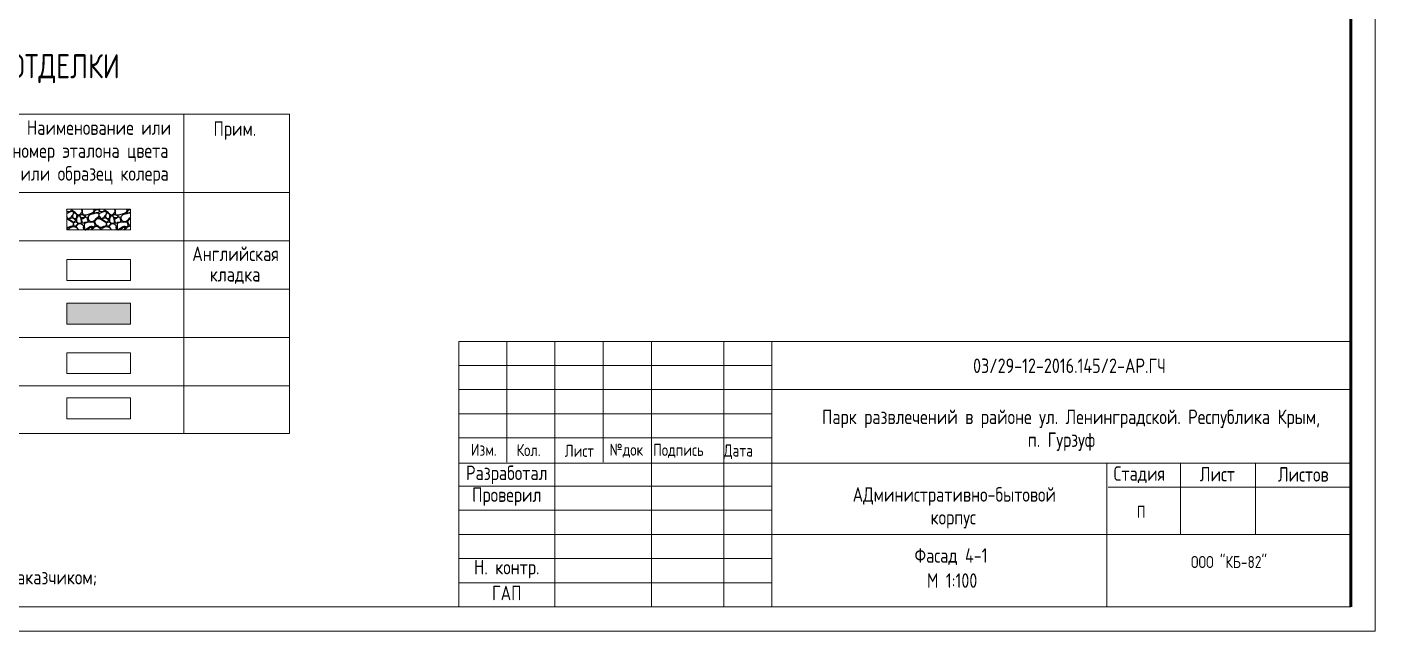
# Model space of a CAD drawing. Header units: feet. Extents: x -10410 to 374725, y -46422 to 88923.
# Drawn here: x 202018 to 229954, y -14942 to -2438 of the extents above; entities that cross this region are included whole.
import ezdxf

# ---------------------------------------------------------------- set-up
doc = ezdxf.new("R2010")
doc.units = ezdxf.units.FT
doc.header["$MEASUREMENT"] = 0
for name, color, linetype, lineweight in [('00_Ном._пера__120', 7, 'Continuous', 5), ('0_Ном._пера__120', 7, 'Continuous', 5), ('0_Ном._пера__241', 7, 'Continuous', 50), ('82323000_Ном._пера__120', 7, 'Continuous', 5), ('Интерьер - Мебель_Ном._пера__1', 7, 'Continuous', 20), ('Конструктив - Лестница_Ном._пера__120', 7, 'Continuous', 5), ('Конструктив - Перекрытия_Ном._пера__1', 7, 'Continuous', 20), ('Конструктив - Стены Несущие_Ном._пера__1', 7, 'Continuous', 20), ('Конструктив - Стены Несущие_Ном._пера__120', 7, 'Continuous', 5), ('Маркер - Оси_Ном._пера__1', 7, 'Continuous', 20), ('Маркер - Оси_Ном._пера__21', 7, 'Continuous', 40)]:
    doc.layers.add(name, color=color, linetype=linetype, lineweight=lineweight)
doc.layers.add('Конструктив - Стены Несущие_Ном._пера__82', color=7, linetype='Continuous', lineweight=25, true_color=0xaaaaaa)
doc.styles.add('СГЕНЕРИР_СТИЛЬ_2', font='CS_Gost2304.shx')

# ---------------------------------------------------------------- blocks, each defined once
blk = doc.blocks.new('*X2')
at = {"layer": 'Конструктив - Стены Несущие_Ном._пера__82', "linetype": 'Continuous'}
for p, q in [((202845, -6216), (202846, -6211)), ((202853, -6259), (202845, -6243)), ((202845, -6297), (202887, -6273)), ((202860, -6396), (202845, -6371)), ((202845, -6371), (202860, -6396)), ((202845, -6409), (202867, -6416)), ((202846, -6211), (202847, -6209)), ((202887, -6266), (202853, -6259)), ((202860, -6396), (202880, -6403)), ((202867, -6416), (202901, -6437)), ((202880, -6403), (202921, -6382)), ((202887, -6273), (202935, -6259)), ((202914, -6259), (202887, -6266)), ((202901, -6423), (202908, -6403)), ((202921, -6444), (202901, -6423)), ((202908, -6403), (202921, -6396)), ((202935, -6239), (202914, -6259)), ((202962, -6334), (202921, -6382)), ((202921, -6396), (202955, -6389)), ((202942, -6218), (202935, -6239)), ((202955, -6259), (202935, -6259)), ((202937, -6209), (202942, -6218)), ((202955, -6211), (202957, -6209)), ((202955, -6232), (202955, -6211)), ((202976, -6252), (202955, -6232)), ((202969, -6259), (202955, -6259)), ((202955, -6389), (202983, -6396)), ((202983, -6293), (202962, -6334)), ((202983, -6273), (202969, -6259)), ((202969, -6341), (202976, -6321)), ((202969, -6375), (202969, -6341)), ((202983, -6396), (202969, -6375)), ((203024, -6287), (202976, -6252)), ((202976, -6321), (202989, -6293)), ((202983, -6293), (202983, -6273)), ((202983, -6396), (203017, -6423)), ((203010, -6409), (202983, -6396)), ((202989, -6293), (203010, -6287)), ((203010, -6287), (203037, -6307)), ((203030, -6403), (203010, -6409)), ((203017, -6423), (203030, -6444)), ((203058, -6321), (203024, -6287)), ((203037, -6389), (203030, -6403)), ((203037, -6307), (203051, -6341)), ((203044, -6362), (203037, -6389)), ((203051, -6341), (203044, -6362)), ((203051, -6382), (203044, -6416)), ((203044, -6416), (203044, -6437)), ((203078, -6348), (203051, -6382)), ((203085, -6334), (203058, -6321)), ((203092, -6341), (203078, -6348)), ((203112, -6321), (203085, -6334)), ((203112, -6355), (203092, -6341)), ((203146, -6280), (203112, -6321)), ((203140, -6403), (203112, -6355)), ((203119, -6334), (203126, -6321)), ((203119, -6362), (203119, -6334)), ((203140, -6382), (203119, -6362)), ((203126, -6321), (203160, -6321)), ((203139, -6209), (203146, -6218)), ((203160, -6389), (203140, -6382)), ((203146, -6471), (203140, -6403)), ((203146, -6218), (203153, -6252)), ((203153, -6252), (203146, -6280)), ((203153, -6437), (203160, -6409)), ((203169, -6209), (203160, -6225)), ((203160, -6225), (203160, -6266)), ((203160, -6266), (203167, -6307)), ((203160, -6321), (203201, -6341)), ((203181, -6389), (203160, -6389)), ((203160, -6409), (203181, -6403)), ((203167, -6307), (203181, -6328)), ((203181, -6328), (203201, -6334)), ((203181, -6403), (203228, -6375)), ((203201, -6382), (203181, -6389)), ((203242, -6334), (203201, -6334)), ((203201, -6341), (203222, -6355)), ((203222, -6368), (203201, -6382)), ((203222, -6355), (203222, -6362)), ((203222, -6362), (203222, -6368)), ((203228, -6375), (203249, -6368)), ((203351, -6300), (203242, -6334)), ((203249, -6368), (203262, -6382)), ((203262, -6382), (203276, -6430)), ((203290, -6362), (203310, -6341)), ((203290, -6409), (203290, -6362)), ((203310, -6450), (203290, -6409)), ((203310, -6341), (203331, -6321)), ((203331, -6321), (203392, -6300)), ((203372, -6293), (203351, -6300)), ((203392, -6280), (203372, -6293)), ((203399, -6259), (203392, -6280)), ((203392, -6300), (203409, -6296)), ((203396, -6209), (203406, -6232)), ((203406, -6246), (203399, -6259)), ((203406, -6232), (203406, -6246)), ((203409, -6256), (203406, -6259)), ((203406, -6259), (203406, -6280)), ((203406, -6280), (203409, -6281)), ((203426, -6239), (203409, -6256)), ((203409, -6281), (203426, -6287)), ((203409, -6296), (203447, -6287)), ((203419, -6218), (203411, -6209)), ((203454, -6225), (203419, -6218)), ((203447, -6409), (203419, -6444)), ((203467, -6225), (203426, -6239)), ((203426, -6287), (203454, -6280)), ((203440, -6444), (203460, -6416)), ((203447, -6287), (203488, -6293)), ((203488, -6382), (203447, -6409)), ((203488, -6218), (203454, -6225)), ((203454, -6280), (203488, -6280)), ((203460, -6416), (203481, -6403)), ((203501, -6225), (203467, -6225)), ((203481, -6403), (203508, -6403)), ((203515, -6211), (203488, -6218)), ((203488, -6280), (203508, -6273)), ((203488, -6293), (203508, -6314)), ((203508, -6348), (203488, -6382)), ((203515, -6232), (203501, -6225)), ((203508, -6273), (203522, -6259)), ((203508, -6314), (203508, -6334)), ((203508, -6334), (203508, -6348)), ((203508, -6403), (203549, -6416)), ((203516, -6209), (203515, -6211)), ((203522, -6259), (203515, -6232)), ((203515, -6314), (203522, -6300)), ((203515, -6334), (203515, -6314)), ((203522, -6362), (203515, -6334)), ((203522, -6232), (203529, -6211)), ((203536, -6259), (203522, -6232)), ((203522, -6300), (203570, -6273)), ((203542, -6396), (203522, -6362)), ((203522, -6362), (203542, -6396)), ((203529, -6211), (203530, -6209)), ((203570, -6266), (203536, -6259)), ((203542, -6396), (203563, -6403)), ((203549, -6416), (203583, -6437)), ((203563, -6403), (203604, -6382)), ((203570, -6273), (203617, -6259)), ((203597, -6259), (203570, -6266)), ((203583, -6423), (203590, -6403)), ((203604, -6444), (203583, -6423)), ((203590, -6403), (203604, -6396)), ((203617, -6239), (203597, -6259)), ((203645, -6334), (203604, -6382)), ((203604, -6396), (203638, -6389)), ((203624, -6218), (203617, -6239)), ((203638, -6259), (203617, -6259)), ((203620, -6209), (203624, -6218)), ((203638, -6211), (203639, -6209)), ((203638, -6232), (203638, -6211)), ((203658, -6252), (203638, -6232)), ((203652, -6259), (203638, -6259)), ((203638, -6389), (203665, -6396)), ((203665, -6293), (203645, -6334)), ((203665, -6273), (203652, -6259)), ((203652, -6341), (203658, -6321)), ((203652, -6375), (203652, -6341)), ((203665, -6396), (203652, -6375)), ((203706, -6287), (203658, -6252)), ((203658, -6321), (203672, -6293)), ((203665, -6293), (203665, -6273)), ((203665, -6396), (203699, -6423)), ((203693, -6409), (203665, -6396)), ((203672, -6293), (203693, -6287)), ((203693, -6287), (203720, -6307)), ((203713, -6403), (203693, -6409)), ((203699, -6423), (203713, -6444)), ((203740, -6321), (203706, -6287)), ((203720, -6389), (203713, -6403)), ((203720, -6307), (203733, -6341)), ((203727, -6362), (203720, -6389)), ((203733, -6341), (203727, -6362)), ((203733, -6382), (203727, -6416)), ((203727, -6416), (203727, -6437)), ((203761, -6348), (203733, -6382)), ((203768, -6334), (203740, -6321)), ((203774, -6341), (203761, -6348)), ((203795, -6321), (203768, -6334)), ((203795, -6355), (203774, -6341)), ((203829, -6280), (203795, -6321)), ((203822, -6403), (203795, -6355)), ((203802, -6334), (203809, -6321)), ((203802, -6362), (203802, -6334)), ((203822, -6382), (203802, -6362)), ((203809, -6321), (203843, -6321)), ((203822, -6209), (203829, -6218)), ((203843, -6389), (203822, -6382)), ((203829, -6471), (203822, -6403)), ((203829, -6218), (203836, -6252)), ((203836, -6252), (203829, -6280)), ((203836, -6437), (203843, -6409)), ((203852, -6209), (203843, -6225)), ((203843, -6225), (203843, -6266)), ((203843, -6266), (203849, -6307)), ((203843, -6321), (203884, -6341)), ((203863, -6389), (203843, -6389)), ((203843, -6409), (203863, -6403)), ((203849, -6307), (203863, -6328)), ((203863, -6328), (203884, -6334)), ((203863, -6403), (203911, -6375)), ((203884, -6382), (203863, -6389)), ((203925, -6334), (203884, -6334)), ((203884, -6341), (203904, -6355)), ((203904, -6368), (203884, -6382)), ((203904, -6355), (203904, -6362)), ((203904, -6362), (203904, -6368)), ((203911, -6375), (203931, -6368)), ((204034, -6300), (203925, -6334)), ((203931, -6368), (203945, -6382)), ((203945, -6382), (203959, -6430)), ((203972, -6362), (203993, -6341)), ((203972, -6409), (203972, -6362)), ((203993, -6450), (203972, -6409)), ((203993, -6341), (204013, -6321)), ((204013, -6321), (204075, -6300)), ((204054, -6293), (204034, -6300)), ((204075, -6280), (204054, -6293)), ((204082, -6259), (204075, -6280)), ((204075, -6300), (204092, -6296)), ((204079, -6209), (204088, -6232)), ((204088, -6246), (204082, -6259)), ((204088, -6232), (204088, -6246)), ((204092, -6256), (204088, -6259)), ((204088, -6259), (204088, -6280)), ((204088, -6280), (204092, -6281)), ((204109, -6239), (204092, -6256)), ((204092, -6281), (204109, -6287)), ((204092, -6296), (204129, -6287)), ((204102, -6218), (204093, -6209)), ((204136, -6225), (204102, -6218)), ((204129, -6409), (204102, -6444)), ((204150, -6225), (204109, -6239)), ((204109, -6287), (204136, -6280)), ((204123, -6444), (204143, -6416)), ((204129, -6287), (204167, -6293)), ((204167, -6384), (204129, -6409)), ((204167, -6219), (204136, -6225)), ((204136, -6280), (204167, -6280)), ((204143, -6416), (204163, -6403)), ((204167, -6225), (204150, -6225)), ((204163, -6403), (204167, -6403)), ((202860, -6587), (202845, -6582)), ((202845, -6603), (202853, -6614)), ((202853, -6614), (202867, -6635)), ((202880, -6587), (202860, -6587)), ((202867, -6635), (202865, -6640)), ((202874, -6640), (202887, -6607)), ((202894, -6580), (202880, -6587)), ((202887, -6607), (202914, -6587)), ((202921, -6566), (202894, -6580)), ((202901, -6437), (202955, -6471)), ((202914, -6587), (202976, -6566)), ((202955, -6464), (202921, -6444)), ((202962, -6560), (202921, -6566)), ((202976, -6478), (202955, -6464)), ((202955, -6471), (202976, -6485)), ((202976, -6532), (202962, -6560)), ((202989, -6478), (202976, -6478)), ((202983, -6491), (202976, -6485)), ((202983, -6498), (202976, -6512)), ((202976, -6512), (202976, -6525)), ((202976, -6525), (202976, -6532)), ((202976, -6566), (203010, -6573)), ((202983, -6512), (202989, -6485)), ((202983, -6498), (202983, -6491)), ((202983, -6512), (202983, -6525)), ((202983, -6525), (202989, -6553)), ((203024, -6457), (202989, -6478)), ((202989, -6485), (203030, -6471)), ((202989, -6553), (203003, -6560)), ((203003, -6560), (203017, -6560)), ((203010, -6573), (203044, -6587)), ((203017, -6560), (203037, -6546)), ((203030, -6444), (203024, -6457)), ((203030, -6471), (203058, -6485)), ((203058, -6525), (203037, -6546)), ((203044, -6437), (203044, -6450)), ((203044, -6450), (203051, -6478)), ((203044, -6553), (203058, -6539)), ((203044, -6573), (203044, -6553)), ((203058, -6594), (203044, -6573)), ((203044, -6587), (203071, -6621)), ((203051, -6478), (203065, -6485)), ((203058, -6485), (203071, -6498)), ((203071, -6505), (203058, -6525)), ((203058, -6539), (203085, -6512)), ((203078, -6621), (203058, -6594)), ((203065, -6485), (203085, -6498)), ((203071, -6498), (203071, -6505)), ((203071, -6621), (203071, -6640)), ((203091, -6640), (203078, -6621)), ((203085, -6498), (203099, -6498)), ((203085, -6512), (203133, -6505)), ((203099, -6498), (203105, -6498)), ((203105, -6498), (203126, -6498)), ((203126, -6498), (203140, -6491)), ((203133, -6505), (203167, -6525)), ((203140, -6491), (203146, -6478)), ((203146, -6478), (203146, -6471)), ((203160, -6471), (203153, -6437)), ((203167, -6491), (203160, -6471)), ((203174, -6498), (203167, -6491)), ((203167, -6525), (203187, -6566)), ((203194, -6498), (203174, -6498)), ((203187, -6573), (203181, -6587)), ((203181, -6587), (203187, -6628)), ((203187, -6635), (203186, -6640)), ((203187, -6566), (203187, -6573)), ((203187, -6628), (203187, -6635)), ((203215, -6485), (203194, -6498)), ((203208, -6512), (203201, -6539)), ((203201, -6539), (203208, -6621)), ((203222, -6498), (203208, -6512)), ((203208, -6621), (203222, -6635)), ((203269, -6478), (203215, -6485)), ((203283, -6478), (203222, -6498)), ((203222, -6635), (203228, -6635)), ((203283, -6601), (203228, -6635)), ((203238, -6640), (203317, -6601)), ((203283, -6457), (203269, -6478)), ((203276, -6430), (203283, -6450)), ((203283, -6450), (203283, -6457)), ((203290, -6478), (203283, -6478)), ((203324, -6573), (203283, -6601)), ((203338, -6485), (203290, -6478)), ((203351, -6471), (203310, -6450)), ((203317, -6601), (203338, -6580)), ((203344, -6566), (203324, -6573)), ((203399, -6478), (203338, -6485)), ((203338, -6580), (203358, -6580)), ((203372, -6566), (203344, -6566)), ((203351, -6628), (203344, -6640)), ((203385, -6471), (203351, -6471)), ((203372, -6594), (203351, -6628)), ((203358, -6580), (203372, -6587)), ((203359, -6640), (203365, -6621)), ((203365, -6621), (203406, -6587)), ((203392, -6573), (203372, -6566)), ((203372, -6587), (203372, -6594)), ((203409, -6452), (203385, -6471)), ((203392, -6573), (203409, -6568)), ((203409, -6485), (203399, -6478)), ((203406, -6587), (203409, -6585)), ((203419, -6444), (203409, -6452)), ((203419, -6491), (203409, -6485)), ((203409, -6568), (203413, -6566)), ((203409, -6585), (203440, -6566)), ((203413, -6566), (203426, -6560)), ((203433, -6532), (203419, -6491)), ((203426, -6471), (203440, -6444)), ((203440, -6512), (203426, -6471)), ((203426, -6560), (203433, -6539)), ((203433, -6539), (203433, -6532)), ((203460, -6539), (203440, -6512)), ((203440, -6566), (203460, -6560)), ((203481, -6553), (203460, -6539)), ((203460, -6560), (203488, -6566)), ((203501, -6560), (203481, -6553)), ((203488, -6566), (203515, -6587)), ((203522, -6580), (203501, -6560)), ((203515, -6587), (203536, -6614)), ((203542, -6587), (203522, -6580)), ((203536, -6614), (203549, -6635)), ((203563, -6587), (203542, -6587)), ((203549, -6635), (203547, -6640)), ((203557, -6640), (203570, -6607)), ((203576, -6580), (203563, -6587)), ((203570, -6607), (203597, -6587)), ((203604, -6566), (203576, -6580)), ((203583, -6437), (203638, -6471)), ((203597, -6587), (203658, -6566)), ((203638, -6464), (203604, -6444)), ((203645, -6560), (203604, -6566)), ((203658, -6478), (203638, -6464)), ((203638, -6471), (203658, -6485)), ((203658, -6532), (203645, -6560)), ((203672, -6478), (203658, -6478)), ((203665, -6491), (203658, -6485)), ((203665, -6498), (203658, -6512)), ((203658, -6512), (203658, -6525)), ((203658, -6525), (203658, -6532)), ((203658, -6566), (203693, -6573)), ((203665, -6512), (203672, -6485)), ((203665, -6498), (203665, -6491)), ((203665, -6512), (203665, -6525)), ((203665, -6525), (203672, -6553)), ((203706, -6457), (203672, -6478)), ((203672, -6485), (203713, -6471)), ((203672, -6553), (203686, -6560)), ((203686, -6560), (203699, -6560)), ((203693, -6573), (203727, -6587)), ((203699, -6560), (203720, -6546)), ((203713, -6444), (203706, -6457)), ((203713, -6471), (203740, -6485)), ((203740, -6525), (203720, -6546)), ((203727, -6437), (203727, -6450)), ((203727, -6450), (203733, -6478)), ((203727, -6553), (203740, -6539)), ((203727, -6573), (203727, -6553)), ((203740, -6594), (203727, -6573)), ((203727, -6587), (203754, -6621)), ((203733, -6478), (203747, -6485)), ((203740, -6485), (203754, -6498)), ((203754, -6505), (203740, -6525)), ((203740, -6539), (203768, -6512)), ((203761, -6621), (203740, -6594)), ((203747, -6485), (203768, -6498)), ((203754, -6498), (203754, -6505)), ((203754, -6621), (203754, -6640)), ((203773, -6640), (203761, -6621)), ((203768, -6498), (203781, -6498)), ((203768, -6512), (203815, -6505)), ((203781, -6498), (203788, -6498)), ((203788, -6498), (203809, -6498)), ((203809, -6498), (203822, -6491)), ((203815, -6505), (203849, -6525)), ((203822, -6491), (203829, -6478)), ((203829, -6478), (203829, -6471)), ((203843, -6471), (203836, -6437)), ((203849, -6491), (203843, -6471)), ((203856, -6498), (203849, -6491)), ((203849, -6525), (203870, -6566)), ((203877, -6498), (203856, -6498)), ((203870, -6573), (203863, -6587)), ((203863, -6587), (203870, -6628)), ((203870, -6635), (203868, -6640)), ((203870, -6566), (203870, -6573)), ((203870, -6628), (203870, -6635)), ((203897, -6485), (203877, -6498)), ((203890, -6512), (203884, -6539)), ((203884, -6539), (203890, -6621)), ((203904, -6498), (203890, -6512)), ((203890, -6621), (203904, -6635)), ((203952, -6478), (203897, -6485)), ((203966, -6478), (203904, -6498)), ((203904, -6635), (203911, -6635)), ((203966, -6601), (203911, -6635)), ((203921, -6640), (204000, -6601)), ((203966, -6457), (203952, -6478)), ((203959, -6430), (203966, -6450)), ((203966, -6450), (203966, -6457)), ((203972, -6478), (203966, -6478)), ((204006, -6573), (203966, -6601)), ((204020, -6485), (203972, -6478)), ((204034, -6471), (203993, -6450)), ((204000, -6601), (204020, -6580)), ((204027, -6566), (204006, -6573)), ((204082, -6478), (204020, -6485)), ((204020, -6580), (204041, -6580)), ((204034, -6628), (204026, -6640)), ((204054, -6566), (204027, -6566)), ((204068, -6471), (204034, -6471)), ((204054, -6594), (204034, -6628)), ((204041, -6580), (204054, -6587)), ((204041, -6640), (204047, -6621)), ((204047, -6621), (204088, -6587)), ((204075, -6573), (204054, -6566)), ((204054, -6587), (204054, -6594)), ((204092, -6452), (204068, -6471)), ((204075, -6573), (204092, -6568)), ((204092, -6485), (204082, -6478)), ((204088, -6587), (204092, -6585)), ((204102, -6444), (204092, -6452)), ((204102, -6491), (204092, -6485)), ((204092, -6568), (204095, -6566)), ((204092, -6585), (204123, -6566)), ((204095, -6566), (204109, -6560)), ((204116, -6532), (204102, -6491)), ((204109, -6471), (204123, -6444)), ((204123, -6512), (204109, -6471)), ((204109, -6560), (204116, -6539)), ((204116, -6539), (204116, -6532)), ((204143, -6539), (204123, -6512)), ((204123, -6566), (204143, -6560)), ((204163, -6553), (204143, -6539)), ((204143, -6560), (204167, -6566)), ((204167, -6554), (204163, -6553))]:
    blk.add_line(p, q, dxfattribs=at)
blk = doc.blocks.new('Штриховка_1', base_point=(0, 0))
at = {"layer": 'Конструктив - Стены Несущие_Ном._пера__82', "linetype": 'Continuous'}
blk.add_blockref('*X2', (0, 0), dxfattribs=at)

msp = doc.modelspace()

# ---------------------------------------------------------------- hatches: boundary and pattern name
at = {"layer": 'Конструктив - Стены Несущие_Ном._пера__120', "linetype": 'Continuous', "lineweight": 0, "true_color": 0x000000}
msp.add_hatch(color=18, dxfattribs=at).paths.add_polyline_path([(202844.61253, -8156.02099), (204167.04594, -8156.02099), (204167.04594, -8586.58071), (202844.61253, -8586.58071)])

# ---------------------------------------------------------------- linework, layer by layer
at = {"layer": '00_Ном._пера__120', "linetype": 'Continuous'}
for p, q in [((217456.52341, -9445.36126), (210960.94734, -9445.36126)), ((217456.52341, -9945.02096), (210960.94734, -9945.02096)), ((217456.52341, -10444.68065), (210960.94734, -10444.68065)), ((217456.52341, -11943.65975), (210960.94734, -11943.65975)), ((217456.52341, -12443.31945), (210960.94734, -12443.31945)), ((217456.52341, -12942.97915), (210960.94734, -12942.97915)), ((217456.52341, -13442.63884), (210960.94734, -13442.63884)), ((217456.52341, -13942.29854), (210960.94734, -13942.29854))]:
    msp.add_line(p, q, dxfattribs=at)
at = {"layer": '0_Ном._пера__120', "linetype": 'Continuous'}
for p, q in [((192039.36472, -4242.05591), (207456.93203, -4242.05591)), ((205267.37912, -10849.96327), (205267.37912, -4242.05591)), ((207456.93203, -10849.96327), (207456.93203, -4242.05591)), ((192039.36472, -5863.74111), (207456.93203, -5863.74111)), ((192039.36472, -6863.74111), (207456.93203, -6863.74111)), ((192039.36472, -7863.74111), (207456.93203, -7863.74111)), ((192039.36472, -8863.74111), (207456.93203, -8863.74111)), ((211960.26673, -11444.00005), (211960.26673, -8945.70156)), ((212959.58613, -14441.95824), (212959.58613, -8945.70156)), ((213958.90553, -11444.00005), (213958.90553, -8945.70156)), ((214958.22492, -14441.95824), (214958.22492, -8945.70156)), ((216457.20402, -14441.95824), (216457.20402, -8945.70156)), ((217456.52341, -14441.95824), (217456.52341, -8945.70156)), ((192039.36472, -9863.74111), (207456.93203, -9863.74111)), ((217456.52341, -9945.02096), (229437.94531, -9945.02096)), ((192039.36472, -10849.96327), (207456.93203, -10849.96327)), ((217456.52341, -10944.34035), (210960.94734, -10944.34035)), ((210966.24619, -11464.85645), (229453.65502, -11464.85645)), ((224399.06483, -11464.85645), (224399.06483, -14441.95824)), ((225923.97882, -12942.97915), (225923.97882, -11464.85645)), ((227477.00003, -12942.97915), (227477.00003, -11464.85645)), ((224424.99972, -11964.51615), (229453.65502, -11964.51615)), ((217456.52341, -12942.97915), (229453.65502, -12942.97915))]:
    msp.add_line(p, q, dxfattribs=at)
at = {"layer": '0_Ном._пера__120', "linetype": 'Continuous', "flags": 128}
for points in [[(229453.65502, -8945.70156), (210966.24619, -8945.70156)], [(210966.24619, -8945.70156), (210966.24619, -14441.95824)], [(229453.65502, -8945.70156), (210966.24619, -8945.70156)], [(210966.24619, -8945.70156), (210966.24619, -14441.95824)], [(229453.65502, -14441.95824), (229453.65502, -8945.70156)], [(229453.65502, -14441.95824), (229453.65502, -8945.70156)], [(210966.24619, -14441.95824), (229453.65502, -14441.95824)], [(210966.24619, -14441.95824), (229453.65502, -14441.95824)]]:
    msp.add_lwpolyline(points, dxfattribs=at)
at = {"layer": '0_Ном._пера__241', "linetype": 'Continuous'}
msp.add_line((229453.65502, -14441.95824), (229453.65502, 13933.36713), dxfattribs=at)
at = {"layer": '82323000_Ном._пера__120', "linetype": 'Continuous'}
for p, q in [((229453.65502, -14085.85509), (229453.65502, 13933.36713)), ((190010.10691, -14441.95824), (229453.65502, -14441.95824)), ((188010.10691, -14941.95824), (229953.65502, -14941.95824))]:
    msp.add_line(p, q, dxfattribs=at)
at = {"layer": 'Интерьер - Мебель_Ном._пера__1', "linetype": 'Continuous'}
for p, q in [((202844.61253, -10548.52885), (202844.61253, -10117.96914)), ((202844.61253, -10117.96914), (204167.04594, -10117.96914)), ((204167.04594, -10117.96914), (204167.04594, -10548.52885)), ((204167.04594, -10548.52885), (202844.61253, -10548.52885))]:
    msp.add_line(p, q, dxfattribs=at)
at = {"layer": 'Конструктив - Лестница_Ном._пера__120', "linetype": 'Continuous'}
msp.add_line((229953.65502, 14433.36713), (229953.65502, -14941.95824), dxfattribs=at)
at = {"layer": 'Конструктив - Перекрытия_Ном._пера__1', "linetype": 'Continuous'}
for p, q in [((202844.61253, -9614.193), (202844.61253, -9183.63329)), ((202844.61253, -9183.63329), (204167.04594, -9183.63329)), ((204167.04594, -9183.63329), (204167.04594, -9614.193)), ((204167.04594, -9614.193), (202844.61253, -9614.193))]:
    msp.add_line(p, q, dxfattribs=at)
at = {"layer": 'Конструктив - Стены Несущие_Ном._пера__1', "linetype": 'Continuous'}
for p, q in [((202844.61253, -6640.04769), (202844.61253, -6209.48797)), ((202844.61253, -6209.48797), (204167.04594, -6209.48797)), ((204167.04594, -6209.48797), (204167.04594, -6640.04769)), ((204167.04594, -6640.04769), (202844.61253, -6640.04769)), ((202844.61253, -7682.34835), (202844.61253, -7251.78864)), ((202844.61253, -7251.78864), (204167.04594, -7251.78864)), ((204167.04594, -7251.78864), (204167.04594, -7682.34835)), ((204167.04594, -7682.34835), (202844.61253, -7682.34835)), ((202844.61253, -8586.58071), (202844.61253, -8156.02099)), ((202844.61253, -8156.02099), (204167.04594, -8156.02099)), ((204167.04594, -8156.02099), (204167.04594, -8586.58071)), ((204167.04594, -8586.58071), (202844.61253, -8586.58071))]:
    msp.add_line(p, q, dxfattribs=at)

# ---------------------------------------------------------------- block references
at = {"layer": 'Конструктив - Стены Несущие_Ном._пера__82', "linetype": 'Continuous'}
msp.add_blockref('Штриховка_1', (0, 0), dxfattribs=at)

# ---------------------------------------------------------------- texts
at = {"layer": 'Маркер - Оси_Ном._пера__1', "linetype": 'Continuous', "style": 'СГЕНЕРИР_СТИЛЬ_2'}
for s, insert, char_height, attachment_point in [('\\A1;{\\FCS_Gost2304.shx;вЕДОМОСТЬ НАРУЖНЕЙ ОТДЕЛКИ}', (199749.74383, -3300.49307), 500, 5), ('\\A1;{\\FCS_Gost2304.shx;Наименование или}', (202016.50855, -4670.5628), 300, 7), ('\\A1;{\\FCS_Gost2304.shx;Прим.}', (206326.35931, -4582.78065), 300, 5), ('\\A1;{\\FCS_Gost2304.shx;номер эталона цвета}', (201716.87219, -5227.94462), 300, 7), ('\\A1;{\\FCS_Gost2304.shx;или образец колера}', (201882.69037, -5700.67189), 300, 7), ('\\A1;{\\FCS_Gost2304.shx;Английская}', (205443.81113, -7282.35784), 300, 7), ('\\A1;{\\FCS_Gost2304.shx;кладка}', (205807.4475, -7755.08511), 300, 7), ('\\A1;{\\FCS_Gost2304.shx;03/29-12-2016.145/2-АР.ГЧ}', (223620.06692, -9451.30674), 300, 5), ('\\A1;{\\FCS_Gost2304.shx;Парк развлечений в районе ул. Ленинградской. Республика Крым,}', (218493.88509, -10740.20139), 300, 7), ('\\A1;{\\FCS_Gost2304.shx;п. Гурзуф}', (222757.15782, -11212.92866), 300, 7), ('\\A1;{\\FCS_Gost2304.shx;Изм.}', (211485.32999, -11190.50505), 250, 5), ('\\A1;{\\FCS_Gost2304.shx;Кол.}', (212414.12062, -11196.69506), 250, 5), ('\\A1;{\\FCS_Gost2304.shx;Лист}', (213465.9529, -11212.17664), 250, 5), ('\\A1;{\\FCS_Gost2304.shx;№док}', (214438.54638, -11207.4387), 250, 5), ('\\A1;{\\FCS_Gost2304.shx;Подпись}', (214995.29195, -11212.17664), 250, 4), ('\\A1;{\\FCS_Gost2304.shx;Дата}', (216457.20402, -11230.96978), 250, 4), ('\\A1;{\\FCS_Gost2304.shx;Разработал}', (211960.26673, -11708.16388), 300, 5), ('\\A1;{\\FCS_Gost2304.shx;Стадия}', (225071.03302, -11705.39798), 300, 5), ('\\A1;{\\FCS_Gost2304.shx;Лист}', (226686.8054, -11693.43689), 300, 5), ('\\A1;{\\FCS_Gost2304.shx;Листов}', (228466.74842, -11699.64771), 300, 5), ('\\A1;{\\FCS_Gost2304.shx;Проверил}', (211960.26673, -12160.247), 300, 5), ('\\A1;{\\FCS_Gost2304.shx;АДминистративно-бытовой}', (219128.21955, -12346.55869), 300, 7), ('\\A1;{\\FCS_Gost2304.shx;корпус}', (220744.21955, -12819.28596), 300, 7), ('\\A1;{\\FCS_Gost2304.shx;П}', (225108.78643, -12474.29119), 250, 5), ('\\A1;{\\FCS_Gost2304.shx;Фасад 4-1}', (220410.9222, -13575.45418), 300, 7), ('\\A1;{\\FCS_Gost2304.shx;ООО "КБ-82"}', (226926.35993, -13513.84575), 250, 5), ('\\A1;{\\FCS_Gost2304.shx;Н. контр.}', (211960.26673, -13660.247), 300, 5), ('\\A1;{\\FCS_Gost2304.shx;М 1:100}', (220668.37674, -14047.74509), 300, 7), ('\\A1;{\\FCS_Gost2304.shx;ГАП}', (211960.26673, -14155.20155), 300, 5)]:
    msp.add_mtext(s, dxfattribs=dict(at, insert=insert, char_height=char_height, attachment_point=attachment_point))
at = {"layer": 'Маркер - Оси_Ном._пера__21', "linetype": 'Continuous', "insert": (192098.18668, -13868.59714), "char_height": 300, "attachment_point": 4, "style": 'СГЕНЕРИР_СТИЛЬ_2'}
msp.add_mtext('\\A1;{\\FCS_Gost2304.shx;*Наименование производителей принятьпосле согласованя с заказчиком;}', dxfattribs=at)

doc.saveas('drawing.dxf')
